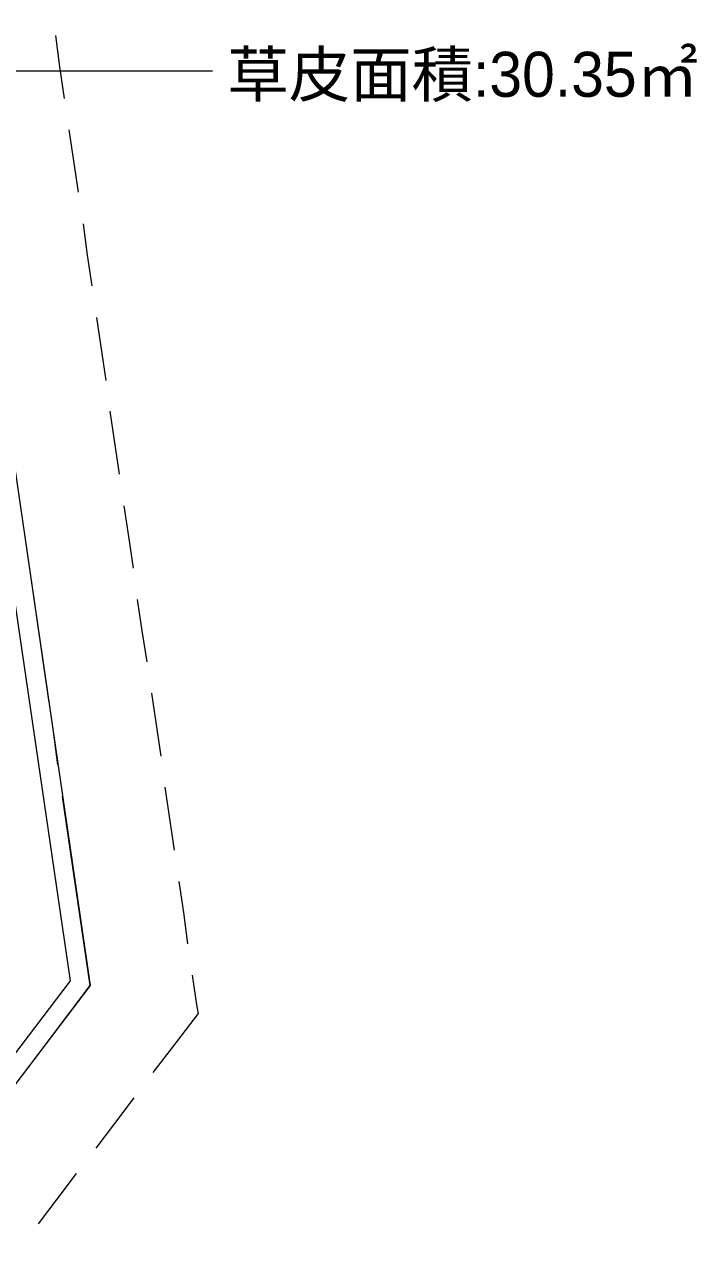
# Model space of a CAD drawing. Header units: millimetres. Extents: x -15161 to 10473752, y -72817 to 33960.
# Drawn here: x 39989 to 40414, y 73 to 844 of the extents above; entities that cross this region are included whole.
import ezdxf

# ---------------------------------------------------------------- set-up
doc = ezdxf.new("R2010")
doc.units = ezdxf.units.MM
doc.layers.add('PDF_幾何圖形', color=7, linetype='Continuous')
doc.layers.add('PDF_文字', color=7, linetype='Continuous')
doc.styles.add('PDF PMingLiU', font='PMingLiU.ttf')

# ---------------------------------------------------------------- blocks, each defined once
blk = doc.blocks.new('拆除後的建築底圖1131126')
at = {"layer": 'PDF_幾何圖形', "lineweight": 0}
for points in [[(12781.02, -313.48), (13428.83, -230.07), (13785.33, 239.48), (13353.46, 3189.75), (13155.73, 3160.54), (13077.4, 3697.84), (13089.26, 3697.84), (13165.89, 3174.51), (13363.62, 3203.3), (13592.68, 1643.06), (13797.61, 236.52), (13435.18, -241.5), (12782.71, -325.76)], [(13781.52, 797.11), (13778.56, 817.01), (13776.02, 836.91)], [(13790.41, 737.83), (13787.45, 757.73), (13784.49, 777.21)], [(13798.88, 678.55), (13795.92, 698.03), (13793.38, 717.93)], [(13807.77, 618.85), (13801.85, 658.65)], [(13816.24, 559.58), (13810.31, 599.38)], [(13825.13, 500.3), (13822.17, 520.2), (13819.2, 539.68)], [(13771.78, 415.2), (13757.39, 514.27)], [(13833.6, 441.02), (13830.64, 460.5), (13827.67, 480.4)], [(13842.49, 381.32), (13836.56, 421.12)], [(13777.29, 375.82), (13774.75, 395.3)], [(13731.14, 148.88), (13761.62, 188.68), (13797.61, 236.52), (13780.25, 355.92)], [(13850.96, 322.05), (13845.03, 361.85)], [(13859.43, 262.77), (13856.89, 282.67), (13853.92, 302.15)], [(13837.41, 181.48), (13849.69, 197.14), (13866.2, 218.74), (13865.36, 222.97), (13862.39, 242.87)], [(13801.42, 133.63), (13813.28, 149.3), (13825.56, 165.39)], [(13765.01, 85.79), (13776.86, 101.45), (13789.14, 117.54)]]:
    blk.add_lwpolyline(points, dxfattribs=at)
at = {"layer": 'PDF_幾何圖形', "lineweight": 9}
blk.add_lwpolyline([(13618.93, 814.46), (13875.09, 814.46)], dxfattribs=at)
at = {"layer": 'PDF_幾何圖形', "lineweight": 13}
for points in [[(13771.78, 415.2), (13757.39, 514.27)], [(13777.29, 375.82), (13774.75, 395.3)], [(13731.14, 148.88), (13761.62, 188.68), (13797.61, 236.52), (13780.25, 355.92)]]:
    blk.add_lwpolyline(points, dxfattribs=at)
at = {"layer": 'PDF_文字', "insert": (13884.41, 810.72), "char_height": 28.4474, "attachment_point": 4, "style": 'PDF PMingLiU'}
blk.add_mtext('草皮面積:30.35㎡', dxfattribs=at)

msp = doc.modelspace()

# ---------------------------------------------------------------- block references
at = {"color": 30}
msp.add_blockref('拆除後的建築底圖1131126', (26233.2578, 0), dxfattribs=at)

doc.saveas('drawing.dxf')
